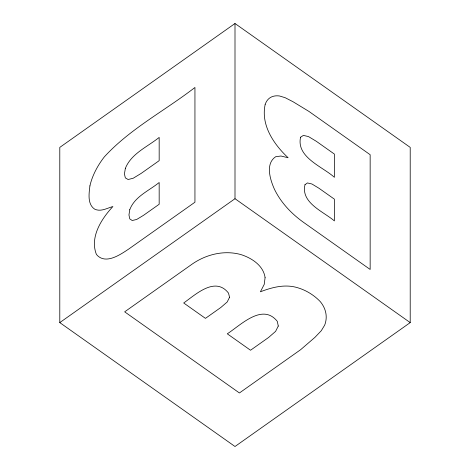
<?xml version="1.0" encoding="UTF-8"?>
<svg xmlns="http://www.w3.org/2000/svg" width="470" height="470" viewBox="0 0 470 470"><rect width="100%" height="100%" fill="white"/><g stroke="black" fill="none" stroke-linecap="round" stroke-linejoin="round"><path stroke-width="0.7" d="M235 23.5L59.79 147.392L59.79 322.608L235 446.5L410.21 322.608L410.21 147.392L235 23.5L235 198.71L410.21 322.608M59.79 322.608L235 198.71M89.917 185.897C88.989 193.505 87.244 204.244 94.711 209.179C100.821 212.064 107.06 208.151 112.912 206.524C101.479 218.814 89.576 237.186 96.426 254.458C105.262 265.015 119.921 254.893 128.569 249.147L194.944 202.212L194.944 87.467C164.988 110.679 130.202 128.621 104.381 156.827A43.222 21.614 -54.7 0 0 89.917 185.897M265.092 277.629L264.228 284.379L260.392 291.8C271.437 287.552 283.387 284.309 295.213 287.07C304.742 289.385 313.514 294.531 320.276 301.623A43.222 30.568 0 0 1 324.658 325.175L321.292 330.71L314.953 337.348L300.63 349.692L239.418 392.973L124.668 311.833L191.043 264.898C205.143 254.646 223.526 249.858 240.599 254.487C251.479 257.824 263.441 265.485 265.092 277.629M265.133 104.616C260.733 125.22 273.822 144.355 288.122 157.755L280.96 156.022L275.755 156.686C265.092 163.66 270.15 179.652 274.415 189.187C280.948 202.74 291.594 213.874 303.779 222.522L370.154 269.457L370.154 154.712L308.943 111.425L293.057 101.755L285.19 97.719L279.591 95.992A43.222 21.614 54.7 0 0 265.133 104.616M129.773 209.643L128.956 214.978L129.773 218.867L132.205 220.512L136.658 219.478L143.514 215.331L159.171 204.262L159.171 182.501C148.99 190.785 134.731 196.53 129.773 209.643M125.355 168.378L124.421 173.965L125.349 177.895L128.134 179.517L133.251 178.218L141.17 173.395L159.171 160.664L159.171 137.416C147.468 146.887 131.289 153.496 125.355 168.378M304.983 184.716C300.589 202.934 323.589 211.618 334.382 220.918L334.382 199.157L318.965 188.253L311.927 183.993L307.421 182.947L304.983 184.716M300.571 137.216C296.065 157.397 322.79 166.721 334.382 177.319L334.382 154.072L316.304 141.288L308.496 136.576L303.385 135.401L300.571 137.216M278.281 326.033L275.608 331.362L268.611 337.46L250.534 350.244L227.286 333.806C240.505 325.328 262.407 302.61 277.294 321.345L278.281 326.033M229.554 297.275L227.186 301.981L220.865 307.462L205.449 318.366L183.688 302.98C195.667 294.555 215.178 275.978 228.496 293.086L229.554 297.275"/></g></svg>
